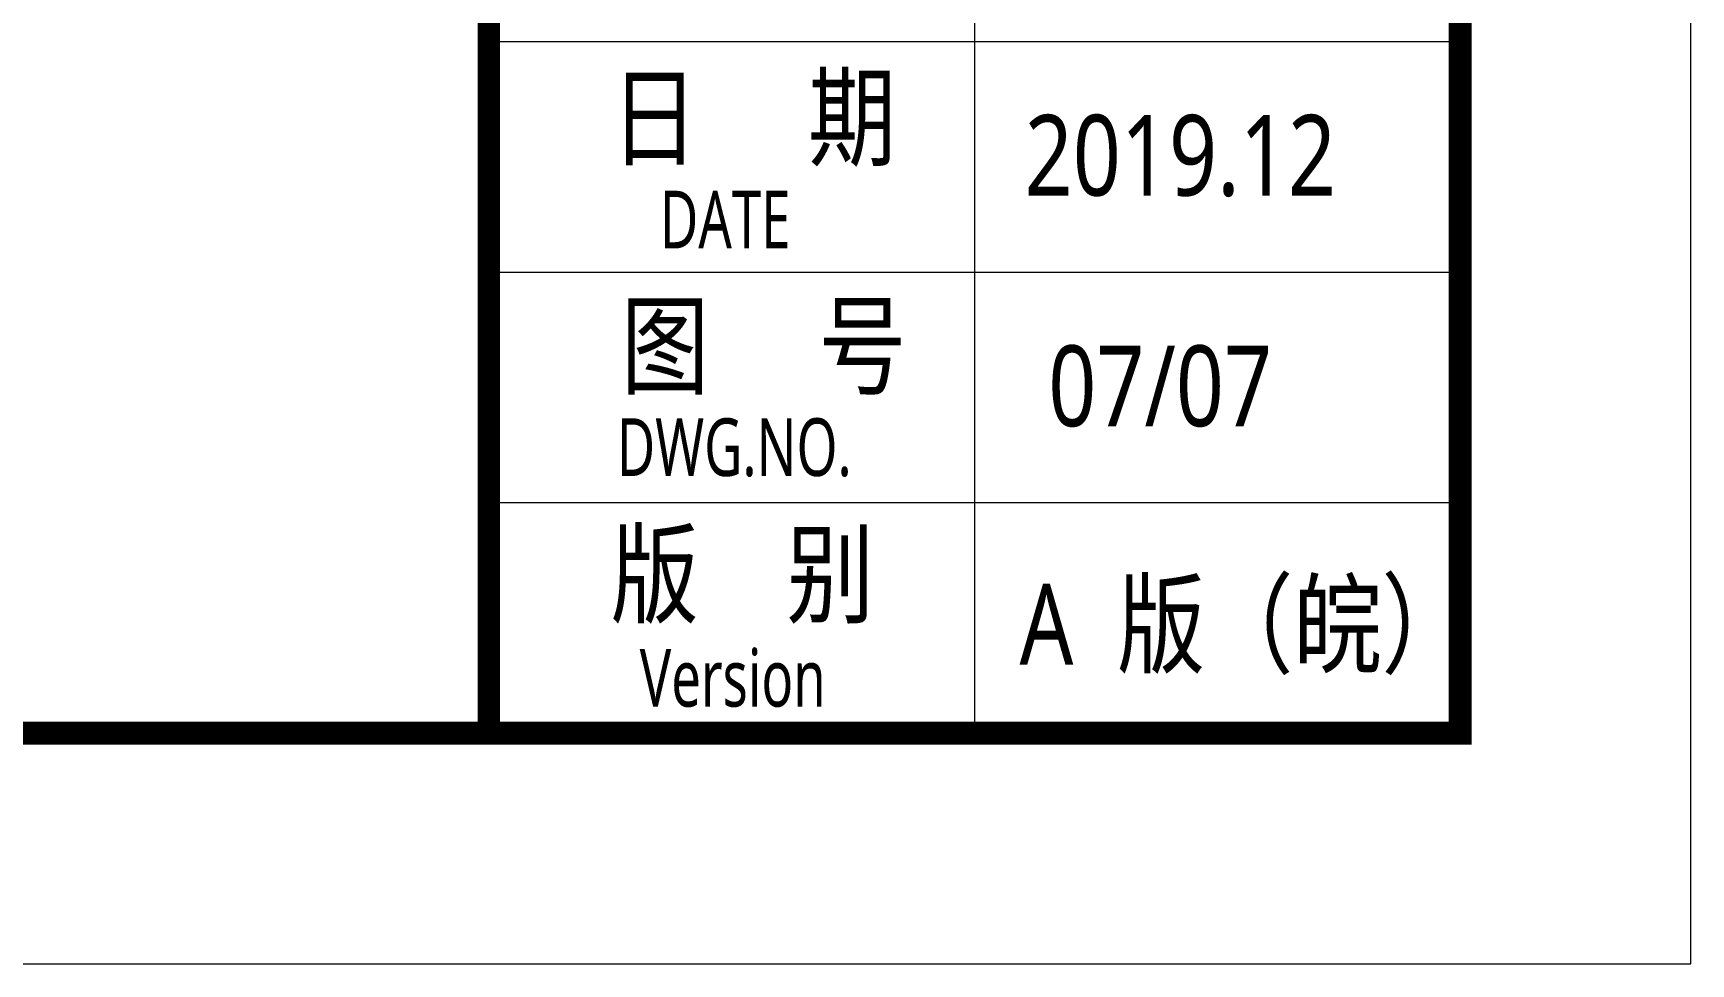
# Model space of a CAD drawing. Header units: inches. Extents: x -3272461 to -2504170, y 403793 to 1071042.
# Drawn here: x -2660770 to -2649994, y 492131 to 498184 of the extents above; entities that cross this region are included whole.
import ezdxf
from ezdxf.enums import TextEntityAlignment as Align

# ---------------------------------------------------------------- set-up
doc = ezdxf.new("R2010")
doc.units = ezdxf.units.IN
doc.header["$LTSCALE"] = 1000
doc.header["$MEASUREMENT"] = 0
doc.layers.get('0').update_dxf_attribs({"lineweight": 18})
doc.layers.add('0-TK', color=4, linetype='Continuous', lineweight=18)
doc.layers.add('PUB_TITLE', color=153, linetype='Continuous', lineweight=18)
doc.styles.add('-黑体', font='', dxfattribs={"width": 0.7})
doc.styles.get('-黑体').set_extended_font_data('微软雅黑')

msp = doc.modelspace()

# ---------------------------------------------------------------- linework, layer by layer
at = {"layer": '0-TK'}
msp.add_lwpolyline([(-2657808.5, 493630.6, 144, 144, 0), (-2657808.5, 553630.6, 144, 144, 0)], format="xyseb", dxfattribs=at)
at = {"layer": 'PUB_TITLE'}
for p, q in [((-2654651.4, 512806.8), (-2654651.4, 493630.6)), ((-2657808.5, 498130.6), (-2651494.3, 498130.6)), ((-2657808.5, 496630.6), (-2651494.3, 496630.6)), ((-2657808.5, 495130.6), (-2651494.3, 495130.6)), ((-2657808.5, 493630.6), (-2651494.3, 493630.6))]:
    msp.add_line(p, q, dxfattribs=at)
msp.add_lwpolyline([(-2649994.3, 492130.6), (-2649994.3, 555130.6), (-2761444.3, 555130.6), (-2761444.3, 492130.6)], close=True, dxfattribs=at)
msp.add_lwpolyline([(-2651494.3, 493630.6, 150, 150, 0), (-2651494.3, 553630.6, 150, 150, 0), (-2757694.3, 553630.6, 150, 150, 0), (-2757694.3, 493630.6, 150, 150, 0)], format="xyseb", close=True, dxfattribs=at)

# ---------------------------------------------------------------- texts
at = {"color": 1, "style": '-黑体', "width": 0.8}
msp.add_text('2019.12', height=525, dxfattribs=at).set_placement((-2654325.2, 497127.7))
at = {"style": '-黑体', "width": 0.7}
for s, p in [('DATE', (-2656695.9, 496971.7)), ('DWG.NO.', (-2656976.2, 495491.5)), ('Version', (-2656827.5, 493991.4))]:
    msp.add_text(s, height=375, dxfattribs=at).set_placement(p, align=Align.MIDDLE_LEFT)
at = {"style": '-黑体', "width": 0.8}
msp.add_text('07/07', height=525, dxfattribs=at).set_placement((-2654171.6, 495627.7))
at = {"char_height": 525, "style": '-黑体'}
for s, insert, width, attachment_point in [('{\\W0.8;日     期}', (-2657017.4, 497606.9), 2715.869, 4), ('{\\W0.8;图     号}', (-2656020.2, 496123), 2828.024, 5), ('{\\W0.8;版    别}', (-2656159, 494634.5), 2580.102, 5), ('{\\W0.8;A  版（皖）}', (-2654358, 494008.3), 3857.274, 7)]:
    msp.add_mtext(s, dxfattribs=dict(at, insert=insert, width=width, attachment_point=attachment_point))

doc.saveas('drawing.dxf')
